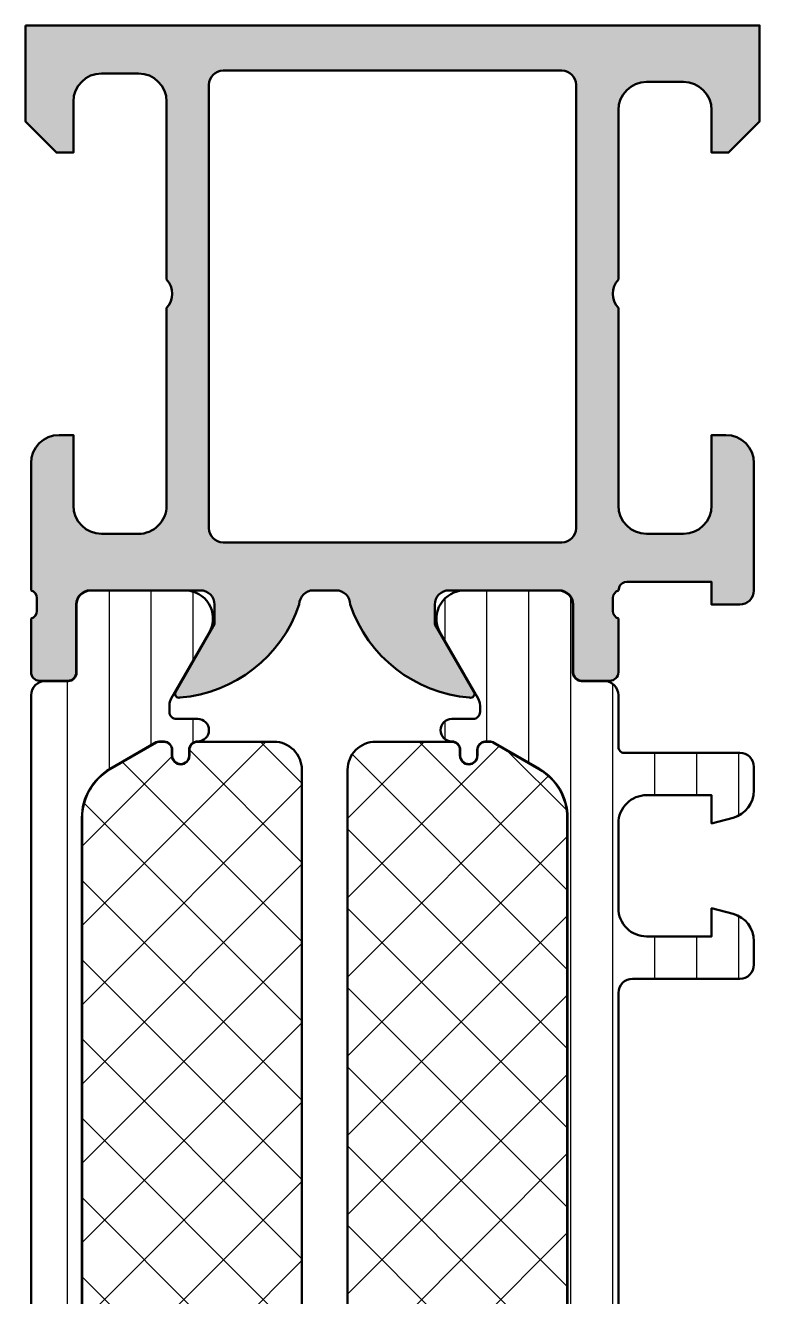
# Model space of a CAD drawing. Extents: x 0 to 56, y 0 to 90.
# Drawn here: x 0 to 26, y 45 to 90 of the extents above; entities that cross this region are included whole.
import ezdxf

# ---------------------------------------------------------------- set-up
doc = ezdxf.new("R2010")
doc.units = 0
for name, color, linetype, lineweight in [('0S-Alu contour', 7, 'Continuous', 50), ('0S-Alu hatch', 252, 'Continuous', 25), ('0S-Plastic contour', 254, 'Continuous', 50), ('0S-Plastic hatch', 253, 'Continuous', 25), ('0S-PT contour', 91, 'Continuous', 50), ('0S-PT hatch', 103, 'Continuous', 25)]:
    doc.layers.add(name, color=color, linetype=linetype, lineweight=lineweight)
pattern_1 = [(90, (0, 0), (-1.4859, 0), [])]
pattern_2 = [(135, (0, 0), (-1.403165018917055, -1.403165018917055), []), (225, (0, 0), (1.403165018917055, -1.403165018917055), [])]

# ---------------------------------------------------------------- blocks, each defined once
blk = doc.blocks.new('245317__0F911A60_278C_448A_A2F4_12A39C7842C5___512808CD_5B78_4B59_9B7C_756F56FDE0D7_')
at = {"layer": '0S-Plastic hatch'}
h = blk.add_hatch(dxfattribs=at)
h.set_pattern_fill('ANSI31', color=256, scale=0.4680000000000001, angle=45, style=0)
h.set_pattern_definition(pattern_1)
edge = h.paths.add_edge_path()
edge.add_line((21.99999844030853, 19.75000622476927), (24.29999844030853, 19.75000622476929))
edge.add_line((24.29999844030853, 19.75000622476929), (24.29999844030852, 20.75000622476929))
edge.add_line((24.29999844030852, 20.75000622476929), (25.05881748541106, 20.54668127443267))
edge.add_ellipse((24.79999844030853, 19.58075544814362), major_axis=(-0.9999999999999856, 0), ratio=1, start_angle=180, end_angle=254.9999999999994, ccw=False)
edge.add_line((25.79999844030852, 19.58075544814361), (25.79999844030853, 18.75000622476924))
edge.add_ellipse((25.29999844030854, 18.75000622476924), major_axis=(-0.4999999999999894, 0), ratio=1, start_angle=90.0000000000008, end_angle=180, ccw=False)
edge.add_line((25.29999844030855, 18.25000622476925), (21.19999844030852, 18.25000622476927))
edge.add_arc((21.19999844030856, 18.05000622476925), 0.2000000000000206, 90.0000000000122, 180)
edge.add_line((20.99999844030854, 18.05000622476919), (20.99999844030855, 16.21000054585976))
edge.add_ellipse((20.50000111921086, 16.21000054585976), major_axis=(-0.4999973210976911, 0), ratio=1, start_angle=89.99969301797552, end_angle=180, ccw=False)
edge.add_line((20.49999844030168, 15.71000322476924), (19.68966710696832, 15.71000322476924))
edge.add_arc((19.68966710696832, 15.41000322476923), 0.3000000000000131, 90, 180)
edge.add_line((19.38966710696831, 15.41000322476923), (19.38999905736536, 13.01000484183295))
edge.add_ellipse((18.89000307992673, 13.01000220220786), major_axis=(-0.4999959774455904, 0), ratio=1, start_angle=89.99969751881622, end_angle=180.0003024817733, ccw=False)
edge.add_line((18.89000044030168, 12.51000622476923), (15.41345894220219, 12.51000622476921))
edge.add_ellipse((15.55576959119353, 13.49982429949206), major_axis=(-0.9999960709244712, 0), ratio=1, start_angle=-32.727016099840284, end_angle=81.81839194810061, ccw=False)
edge.add_line((14.71451694220219, 14.0404592247692), (16.03303379151331, 16.32419771144149))
edge.add_arc((15.60002107478293, 16.57419768574104), 0.5000000000000043, 330.0000034006552, 360.0057438232341)
edge.add_line((16.10002107227049, 16.57424781005486), (16.09999844029914, 16.80000622475165))
edge.add_arc((15.84999844028166, 16.80000622475174), 0.2500000000174776, 0, 89.99999999999471)
edge.add_line((15.84999844028168, 17.05000622476922), (15.09959180091755, 17.05000622476924))
edge.add_ellipse((15.09959180091755, 17.44926529788599), major_axis=(-0.3992590731167524, 0), ratio=1, start_angle=-89.99999999999972, end_angle=90.00000000000023, ccw=False)
edge.add_arc((15.0995918009176, 18.15000622476927), 0.3014818537665285, 269.9999999999902, 360)
edge.add_line((15.40107365468413, 18.15000622476918), (15.40107365468412, 18.35057702005547))
edge.add_ellipse((15.70050285939789, 18.35057702005545), major_axis=(-0.2994292047137623, 0), ratio=1, start_angle=180, end_angle=360, ccw=False)
edge.add_line((15.99993206411165, 18.35057702005542), (15.99993206411165, 18.15000622476918))
edge.add_arc((16.2999320641116, 18.15000622476919), 0.2999999999999439, 180, 266.6063607285468)
edge.add_line((16.28217339822317, 17.85053230305675), (16.46501124976907, 17.85053230305669))
edge.add_arc((16.46501124976882, 18.0505323030567), 0.2000000000000028, 270.0000000000702, 300.0000000000665)
edge.add_line((16.56501124976903, 17.87732722229992), (18.19999844030852, 18.82128751687945))
edge.add_arc((17.19999844030855, 20.5533383244483), 1.999999999999964, 299.9999999999994, 360)
edge.add_line((19.19999844030852, 20.5533383244483), (19.19999844030822, 61.94667412513742))
edge.add_arc((17.19999844030833, 61.94667412513737), 1.999999999999886, 0, 60.00000000000105)
edge.add_line((18.19999844030824, 63.67872493270617), (16.56501124976869, 64.6226852272859))
edge.add_arc((16.46501124976879, 64.44948014652887), 0.2000000000000732, 60.00000000004455, 90.00000000004172)
edge.add_line((16.46501124976864, 64.64948014652894), (16.28217339822287, 64.64948014652893))
edge.add_arc((16.2999320641113, 64.35000622481647), 0.2999999999999645, 93.39363927145496, 180)
edge.add_line((15.99993206411133, 64.35000622481648), (15.99993206411132, 64.1494354295302))
edge.add_ellipse((15.70050285939756, 64.14943542953019), major_axis=(-0.2994292047137605, 0), ratio=1, start_angle=0, end_angle=180, ccw=False)
edge.add_line((15.4010736546838, 64.14943542953017), (15.4010736546838, 64.35000622481638))
edge.add_arc((15.09959180091723, 64.35000622481633), 0.3014818537665675, 0, 90.00000000000337)
edge.add_ellipse((15.09959180091721, 65.05074715169965), major_axis=(-0.3992590731167667, 0), ratio=1, start_angle=-89.99999999999937, end_angle=90.00000000000051, ccw=False)
edge.add_line((15.09959180091721, 65.45000622481642), (15.8499984402813, 65.45000622481643))
edge.add_arc((15.8499984402813, 65.70000622483393), 0.2500000000174936, 269.9999999999996, 360)
edge.add_line((16.0999984402988, 65.70000622483397), (16.10002107227014, 65.92576463953077))
edge.add_arc((15.60002107478261, 65.92581476384458), 0.4999999999999819, 359.9942561767659, 389.999996599344)
edge.add_line((16.03303379151297, 66.17581473814413), (14.7145169422018, 68.4595532248164))
edge.add_ellipse((15.55576959119315, 69.00018815009356), major_axis=(-0.9999960709244792, 0), ratio=1, start_angle=-81.8183919480997, end_angle=32.72701609984108, ccw=False)
edge.add_line((15.41345894220178, 69.99000622481641), (18.89000044030128, 69.99000622481643))
edge.add_ellipse((18.89000307992634, 69.4900102473778), major_axis=(-0.4999959774455975, 0), ratio=1, start_angle=179.9996975182268, end_angle=270.00030248118384, ccw=False)
edge.add_line((19.38999905736497, 69.4900076077527), (19.38966710696795, 67.09000922481643))
edge.add_arc((19.68966710696795, 67.09000922481644), 0.2999999999999971, 180, 270.0000000000021)
edge.add_line((19.68966710696796, 66.79000922481644), (20.49999844030132, 66.79000922481646))
edge.add_ellipse((20.5000011192105, 66.29001190372594), major_axis=(-0.4999973210976948, 0), ratio=1, start_angle=180, end_angle=270.00030698202454, ccw=False)
edge.add_line((20.99999844030819, 66.29001190372593), (20.99999844030821, 64.45000622481642))
edge.add_arc((21.19999844030822, 64.45000622481642), 0.2000000000000099, 180, 270.0000000000021)
edge.add_line((21.19999844030823, 64.25000622481642), (25.29999844030824, 64.2500062248165))
edge.add_ellipse((25.29999844030823, 63.75000622481652), major_axis=(-0.4999999999999858, 0), ratio=1, start_angle=180, end_angle=269.99999999999875, ccw=False)
edge.add_line((25.79999844030822, 63.7500062248165), (25.79999844030822, 62.91925700144211))
edge.add_ellipse((24.7999984403083, 62.91925700144212), major_axis=(-0.9999999999999253, 0), ratio=1, start_angle=104.999999999999, end_angle=180, ccw=False)
edge.add_line((25.05881748541078, 61.95333117515312), (24.29999844030823, 61.75000622481649))
edge.add_line((24.29999844030823, 61.75000622481649), (24.29999844030823, 62.75000622481641))
edge.add_line((24.29999844030823, 62.75000622481641), (21.99999844030827, 62.75000622481646))
edge.add_arc((21.99999844030823, 61.75000622481646), 1, 89.99999999999797, 180)
edge.add_line((20.99999844030824, 61.7500062248165), (20.99999844030825, 58.75000622481644))
edge.add_arc((21.99999844030825, 58.75000622481645), 0.9999999999999964, 180, 270.0000000000022)
edge.add_line((21.99999844030829, 57.75000622481646), (24.29999844030826, 57.75000622481647))
edge.add_line((24.29999844030826, 57.75000622481647), (24.29999844030825, 58.75000622481647))
edge.add_line((24.29999844030825, 58.75000622481647), (25.05881748541078, 58.54668127447993))
edge.add_ellipse((24.79999844030829, 57.58075544819089), major_axis=(-0.9999999999999754, 0), ratio=1, start_angle=180, end_angle=255.0000000000016, ccw=False)
edge.add_line((25.79999844030826, 57.5807554481909), (25.79999844030826, 56.75000622481647))
edge.add_ellipse((25.2999984403083, 56.75000622481643), major_axis=(-0.4999999999999681, 0), ratio=1, start_angle=90.00000000000489, end_angle=180, ccw=False)
edge.add_line((25.29999844030834, 56.25000622481647), (21.49999844030826, 56.25000622481644))
edge.add_arc((21.49999844030828, 55.75000622481645), 0.5, 90.00000000000122, 180)
edge.add_line((20.99999844030827, 55.7500062248164), (20.99999844030848, 26.75000622476924))
edge.add_arc((21.49999844030846, 26.75000622476926), 0.4999999999999823, 180, 270.0000000000025)
edge.add_line((21.49999844030848, 26.25000622476927), (25.29999844030853, 26.2500062247693))
edge.add_ellipse((25.29999844030852, 25.75000622476933), major_axis=(-0.4999999999999681, 0), ratio=1, start_angle=180, end_angle=269.99999999999875, ccw=False)
edge.add_line((25.79999844030849, 25.75000622476933), (25.7999984403085, 24.91925700139499))
edge.add_ellipse((24.7999984403084, 24.91925700139499), major_axis=(-1.000000000000095, 0), ratio=1, start_angle=105.0000000000006, end_angle=180, ccw=False)
edge.add_line((25.05881748541096, 23.95333117510583), (24.2999984403085, 23.75000622476935))
edge.add_line((24.2999984403085, 23.75000622476935), (24.29999844030849, 24.75000622476926))
edge.add_line((24.29999844030849, 24.75000622476926), (21.99999844030847, 24.75000622476922))
edge.add_arc((21.99999844030843, 23.75000622476928), 0.999999999999936, 89.99999999999756, 180)
edge.add_line((20.9999984403085, 23.75000622476933), (20.99999844030852, 20.75000622476927))
edge.add_arc((21.99999844030852, 20.75000622476927), 0.9999999999999928, 180, 270.0000000000006)
at = {"layer": '0S-Plastic contour', "color": 7}
for points in [[(15.41345894220178, 69.99000622481641), (18.89000044030128, 69.99000622481643)], [(19.38999905736497, 69.4900076077527), (19.38966710696795, 67.09000922481643)], [(16.03303379151297, 66.17581473814413), (14.7145169422018, 68.4595532248164)], [(19.68966710696796, 66.79000922481644), (20.49999844030132, 66.79000922481646)], [(20.99999844030819, 66.29001190372593), (20.99999844030821, 64.45000622481642)], [(16.0999984402988, 65.70000622483397), (16.10002107227014, 65.92576463953077)], [(15.09959180091721, 65.45000622481642), (15.8499984402813, 65.45000622481643)], [(16.46501124976864, 64.64948014652894), (16.28217339822287, 64.64948014652893)], [(18.19999844030824, 63.67872493270617), (16.56501124976869, 64.6226852272859)], [(15.4010736546838, 64.14943542953017), (15.4010736546838, 64.35000622481638)], [(15.99993206411133, 64.35000622481648), (15.99993206411132, 64.1494354295302)], [(21.19999844030823, 64.25000622481642), (25.29999844030824, 64.2500062248165)], [(25.79999844030822, 63.7500062248165), (25.79999844030822, 62.91925700144211)], [(25.05881748541078, 61.95333117515312), (24.29999844030823, 61.75000622481649), (24.29999844030823, 62.75000622481641), (21.99999844030827, 62.75000622481646)], [(19.19999844030852, 20.5533383244483), (19.19999844030822, 61.94667412513742)], [(20.99999844030824, 61.7500062248165), (20.99999844030825, 58.75000622481644)], [(21.99999844030829, 57.75000622481646), (24.29999844030826, 57.75000622481647), (24.29999844030825, 58.75000622481647), (25.05881748541078, 58.54668127447993)], [(25.79999844030826, 57.5807554481909), (25.79999844030826, 56.75000622481647)], [(25.29999844030834, 56.25000622481647), (21.49999844030826, 56.25000622481644)], [(20.99999844030827, 55.7500062248164), (20.99999844030848, 26.75000622476924)], [(21.49999844030848, 26.25000622476927), (25.29999844030853, 26.2500062247693)], [(25.79999844030849, 25.75000622476933), (25.7999984403085, 24.91925700139499)], [(25.05881748541096, 23.95333117510583), (24.2999984403085, 23.75000622476935), (24.29999844030849, 24.75000622476926), (21.99999844030847, 24.75000622476922)], [(20.9999984403085, 23.75000622476933), (20.99999844030852, 20.75000622476927)], [(21.99999844030853, 19.75000622476927), (24.29999844030853, 19.75000622476929), (24.29999844030852, 20.75000622476929), (25.05881748541106, 20.54668127443267)], [(25.79999844030852, 19.58075544814361), (25.79999844030853, 18.75000622476924)], [(16.56501124976903, 17.87732722229992), (18.19999844030852, 18.82128751687945)], [(15.40107365468413, 18.15000622476918), (15.40107365468412, 18.35057702005547)], [(15.99993206411165, 18.35057702005542), (15.99993206411165, 18.15000622476918)], [(20.99999844030854, 18.05000622476919), (20.99999844030855, 16.21000054585976)], [(25.29999844030855, 18.25000622476925), (21.19999844030852, 18.25000622476927)], [(16.28217339822317, 17.85053230305675), (16.46501124976907, 17.85053230305669)], [(15.84999844028168, 17.05000622476922), (15.09959180091755, 17.05000622476924)], [(16.10002107227049, 16.57424781005486), (16.09999844029914, 16.80000622475165)], [(14.71451694220219, 14.0404592247692), (16.03303379151331, 16.32419771144149)], [(19.38966710696831, 15.41000322476923), (19.38999905736536, 13.01000484183295)], [(20.49999844030168, 15.71000322476924), (19.68966710696832, 15.71000322476924)], [(18.89000044030168, 12.51000622476923), (15.41345894220219, 12.51000622476921)]]:
    blk.add_lwpolyline(points, dxfattribs=at)
at = {"layer": '0S-Plastic contour', "color": 7, "extrusion": (0, 0, -1)}
for centre, radius, start, end in [((-15.55576959119315, 69.00018815009356), 0.9999960709244792, 327.2729839001589, 81.81839194809965), ((-18.89000307992634, 69.4900102473778), 0.4999959774455975, 89.99969751881616, 180.0003024817733), ((-20.5000011192105, 66.29001190372594), 0.4999973210976948, 89.99969301797543, 180), ((-15.09959180091721, 65.05074715169965), 0.3992590731167667, 269.9999999999995, 89.99999999999947), ((-15.70050285939756, 64.14943542953019), 0.2994292047137605, 180, 0), ((-25.29999844030823, 63.75000622481652), 0.4999999999999858, 90.00000000000122, 180), ((-24.7999984403083, 62.91925700144212), 0.9999999999999253, 180, 255.000000000001), ((-24.79999844030829, 57.58075544819089), 0.9999999999999754, 104.9999999999984, 180), ((-25.2999984403083, 56.75000622481643), 0.4999999999999681, 180, 269.9999999999951), ((-25.29999844030852, 25.75000622476933), 0.4999999999999681, 90.00000000000122, 180), ((-24.7999984403084, 24.91925700139499), 1.000000000000095, 180, 254.9999999999994), ((-24.79999844030853, 19.58075544814362), 0.9999999999999856, 105.0000000000006, 180), ((-15.70050285939789, 18.35057702005545), 0.2994292047137623, 0, 180), ((-25.29999844030854, 18.75000622476924), 0.4999999999999894, 180, 269.9999999999992), ((-15.09959180091755, 17.44926529788599), 0.3992590731167524, 269.9999999999998, 89.99999999999974), ((-20.50000111921086, 16.21000054585976), 0.4999973210976912, 180, 270.0003069820245), ((-15.55576959119353, 13.49982429949206), 0.9999960709244712, 278.1816080518994, 32.72701609984033), ((-18.89000307992673, 13.01000220220786), 0.4999959774455904, 179.9996975182267, 270.0003024811838)]:
    blk.add_arc(centre, radius, start, end, dxfattribs=at)
at = {"layer": '0S-Plastic contour', "color": 7}
for centre, radius, start, end in [((19.68966710696795, 67.09000922481644), 0.2999999999999971, 180, 270.0000000000021), ((15.60002107478261, 65.92581476384458), 0.4999999999999819, 359.9942561767659, 29.99999659934398), ((15.8499984402813, 65.70000622483393), 0.2500000000174936, 269.9999999999996, 0), ((15.09959180091723, 64.35000622481633), 0.3014818537665675, 0, 90.00000000000337), ((16.2999320641113, 64.35000622481647), 0.2999999999999645, 93.39363927145496, 180), ((16.46501124976879, 64.44948014652887), 0.2000000000000732, 60.00000000004455, 90.00000000004172), ((21.19999844030822, 64.45000622481642), 0.2000000000000099, 180, 270.0000000000021), ((17.19999844030833, 61.94667412513737), 1.999999999999886, 0, 60.00000000000105), ((21.99999844030823, 61.75000622481646), 1, 89.99999999999797, 180), ((21.99999844030825, 58.75000622481645), 0.9999999999999964, 180, 270.0000000000022), ((21.49999844030828, 55.75000622481645), 0.5, 90.00000000000122, 180), ((21.49999844030846, 26.75000622476926), 0.4999999999999823, 180, 270.0000000000025), ((21.99999844030843, 23.75000622476928), 0.999999999999936, 89.99999999999756, 180), ((21.99999844030852, 20.75000622476927), 0.9999999999999928, 180, 270.0000000000006), ((17.19999844030855, 20.5533383244483), 1.999999999999964, 299.9999999999994, 0), ((15.0995918009176, 18.15000622476927), 0.3014818537665285, 269.9999999999902, 0), ((16.2999320641116, 18.15000622476919), 0.2999999999999439, 180, 266.6063607285468), ((21.19999844030856, 18.05000622476925), 0.2000000000000206, 90.0000000000122, 180), ((16.46501124976882, 18.0505323030567), 0.2000000000000028, 270.0000000000702, 300.0000000000665), ((15.84999844028166, 16.80000622475174), 0.2500000000174776, 0, 89.99999999999471), ((15.60002107478293, 16.57419768574104), 0.5000000000000043, 330.0000034006552, 0.0057438232341285), ((19.68966710696832, 15.41000322476923), 0.3000000000000131, 90, 180)]:
    blk.add_arc(centre, radius, start, end, dxfattribs=at)
blk = doc.blocks.new('465050__DDC7F670_D7EF_4363_B093_4999CC269080_')
at = {"layer": '0S-PT hatch'}
h = blk.add_hatch(dxfattribs=at)
h.set_pattern_fill('ANSI37', color=256, scale=0.625, angle=90, style=0)
h.set_pattern_definition(pattern_2)
edge = h.paths.add_edge_path()
edge.add_arc((12.39999844030819, 63.65020954451184), 0.9899999999999664, 89.99999999899836, 180)
edge.add_line((11.40999844030822, 63.65020954451185), (11.40999844030853, 18.84980290507371))
edge.add_arc((12.39999844030853, 18.84980290507371), 0.9900000000000002, 180, 270.0000000000004)
edge.add_line((12.39999844030854, 17.85980290507371), (15.10107365468413, 17.85980290507373))
edge.add_arc((15.10107365468412, 18.14980290507374), 0.2900000000000062, 270.000000000001, 360)
edge.add_line((15.39107365468413, 18.14980290507375), (15.39107365468412, 18.35037370035999))
edge.add_ellipse((15.70050285939789, 18.35037370035999), major_axis=(-0.3094292047137639, 0), ratio=1, start_angle=180, end_angle=360, ccw=False)
edge.add_line((16.00993206411165, 18.35037370035999), (16.00993206411165, 18.14980290507375))
edge.add_arc((16.29993206411164, 18.14980290507375), 0.2899999999999885, 180, 266.5483281938134)
edge.add_line((16.2824721486368, 17.86032898336127), (16.465011249769, 17.86032898336126))
edge.add_arc((16.46501124976898, 18.05032898336125), 0.1899999999999906, 270.0000000000043, 300.000000000005)
edge.add_line((16.56001124976899, 17.88578415664223), (18.19499844030852, 18.82974445122181))
edge.add_arc((17.19999844030853, 20.55313500475283), 1.989999999999986, 300.0000000000002, 360)
edge.add_line((19.18999844030851, 20.55313500475284), (19.18999844030822, 61.94647080544188))
edge.add_arc((17.19999844030824, 61.94647080544187), 1.989999999999984, 0, 60.00000000000041)
edge.add_line((18.19499844030822, 63.66986135897289), (16.56001124976866, 64.61382165355245))
edge.add_arc((16.46501124976866, 64.44927682683347), 0.1899999999999416, 59.9999999999927, 89.99999999999358)
edge.add_line((16.46501124976868, 64.6392768268334), (16.28247214863632, 64.6392768268334))
edge.add_arc((16.29993206411133, 64.34980290512092), 0.2899999999999865, 93.45167180622036, 180)
edge.add_line((16.00993206411134, 64.34980290512092), (16.00993206411133, 64.14923210983468))
edge.add_ellipse((15.69996525220976, 64.14923210983468), major_axis=(-0.3099668119015639, 0), ratio=1, start_angle=0, end_angle=180, ccw=False)
edge.add_line((15.3899984403082, 64.14923210983468), (15.38999844030819, 64.34980290507374))
edge.add_arc((15.09959180091714, 64.34980290507367), 0.290406639391044, 0, 90.00000000001754)
edge.add_line((15.09959180091706, 64.64020954446471), (12.3999984403255, 64.6402095445118))
at = {"layer": '0S-PT contour', "color": 7}
for points in [[(15.09959180091706, 64.64020954446471), (12.3999984403255, 64.6402095445118)], [(16.46501124976868, 64.6392768268334), (16.28247214863632, 64.6392768268334)], [(18.19499844030822, 63.66986135897289), (16.56001124976866, 64.61382165355245)], [(15.3899984403082, 64.14923210983468), (15.38999844030819, 64.34980290507374)], [(16.00993206411134, 64.34980290512092), (16.00993206411133, 64.14923210983468)], [(11.40999844030822, 63.65020954451185), (11.40999844030853, 18.84980290507371)], [(19.18999844030851, 20.55313500475284), (19.18999844030822, 61.94647080544188)], [(16.56001124976899, 17.88578415664223), (18.19499844030852, 18.82974445122181)], [(15.39107365468413, 18.14980290507375), (15.39107365468412, 18.35037370035999)], [(16.00993206411165, 18.35037370035999), (16.00993206411165, 18.14980290507375)], [(12.39999844030854, 17.85980290507371), (15.10107365468413, 17.85980290507373)], [(16.2824721486368, 17.86032898336127), (16.465011249769, 17.86032898336126)]]:
    blk.add_lwpolyline(points, dxfattribs=at)
for centre, radius, start, end in [((12.39999844030819, 63.65020954451184), 0.9899999999999664, 89.99999999899836, 180), ((15.09959180091714, 64.34980290507367), 0.290406639391044, 0, 90.00000000001754), ((16.29993206411133, 64.34980290512092), 0.2899999999999865, 93.45167180622036, 180), ((16.46501124976866, 64.44927682683347), 0.1899999999999416, 59.9999999999927, 89.99999999999358), ((17.19999844030824, 61.94647080544187), 1.989999999999984, 0, 60.00000000000041), ((17.19999844030853, 20.55313500475283), 1.989999999999986, 300.0000000000002, 0), ((12.39999844030853, 18.84980290507371), 0.9900000000000002, 180, 270.0000000000004), ((15.10107365468412, 18.14980290507374), 0.2900000000000062, 270.000000000001, 0), ((16.29993206411164, 18.14980290507375), 0.2899999999999885, 180, 266.5483281938134), ((16.46501124976898, 18.05032898336125), 0.1899999999999906, 270.0000000000043, 300.000000000005)]:
    blk.add_arc(centre, radius, start, end, dxfattribs=at)
at = {"layer": '0S-PT contour', "color": 7, "extrusion": (0, 0, -1)}
for centre, radius, start, end in [((-15.69996525220976, 64.14923210983468), 0.3099668119015639, 180, 0), ((-15.70050285939789, 18.35037370035999), 0.3094292047137639, 0, 180)]:
    blk.add_arc(centre, radius, start, end, dxfattribs=at)
blk = doc.blocks.new('465050__BF67C13A_C673_4BBC_91B6_0CEE62702164_')
at = {"layer": '0S-PT hatch'}
h = blk.add_hatch(dxfattribs=at)
h.set_pattern_fill('ANSI37', color=256, scale=0.625, angle=90, style=0)
h.set_pattern_definition(pattern_2)
edge = h.paths.add_edge_path()
edge.add_ellipse((8.799999999999997, 63.65020331974271), major_axis=(-0.9899999999999735, 0), ratio=1, start_angle=180, end_angle=270.00000000100204, ccw=False)
edge.add_line((9.789999999999973, 63.6502033197427), (9.789999999999973, 18.84979668030456))
edge.add_ellipse((8.799999999999974, 18.84979668030457), major_axis=(-0.9899999999999984, 0), ratio=1, start_angle=89.99999999999989, end_angle=180, ccw=False)
edge.add_line((8.799999999999972, 17.85979668030457), (6.098924785624384, 17.85979668030456))
edge.add_ellipse((6.098924785624388, 18.14979668030457), major_axis=(-0.2900000000000098, 0), ratio=1, start_angle=0, end_angle=89.9999999999992, ccw=False)
edge.add_line((5.808924785624379, 18.14979668030457), (5.808924785624381, 18.35036747559081))
edge.add_arc((5.49949558091062, 18.35036747559081), 0.3094292047137612, 0, 180)
edge.add_line((5.190066376196859, 18.35036747559081), (5.19006637619686, 18.14979668030457))
edge.add_ellipse((4.900066376196861, 18.14979668030458), major_axis=(-0.2899999999999991, 0), ratio=1, start_angle=93.4516718061858, end_angle=180, ccw=False)
edge.add_line((4.917526291671695, 17.86032275859209), (4.734987190539515, 17.86032275859208))
edge.add_ellipse((4.734987190539531, 18.05032275859208), major_axis=(-0.1899999999999942, 0), ratio=1, start_angle=59.999999999995225, end_angle=89.9999999999954, ccw=False)
edge.add_line((4.639987190539519, 17.88577793187305), (3.00499999999998, 18.82973822645261))
edge.add_ellipse((3.999999999999962, 20.55312877998365), major_axis=(-1.989999999999991, 0), ratio=1, start_angle=0, end_angle=60.0000000000004, ccw=False)
edge.add_line((2.009999999999972, 20.55312877998364), (2.009999999999981, 61.94646458067268))
edge.add_ellipse((3.999999999999963, 61.94646458067268), major_axis=(-1.989999999999981, 0), ratio=1, start_angle=299.9999999999999, end_angle=360, ccw=False)
edge.add_line((3.004999999999975, 63.6698551342037), (4.639987190539529, 64.61381542878327))
edge.add_ellipse((4.73498719053952, 64.44927060206429), major_axis=(-0.1899999999999411, 0), ratio=1, start_angle=270.0000000000067, end_angle=300.00000000000705, ccw=False)
edge.add_line((4.734987190539498, 64.63927060206422), (4.917526291671659, 64.63927060206422))
edge.add_ellipse((4.900066376196859, 64.34979668035173), major_axis=(-0.2900000000000023, 0), ratio=1, start_angle=180, end_angle=266.54832819382096, ccw=False)
edge.add_line((5.190066376196861, 64.34979668035174), (5.190066376196861, 64.1492258850655))
edge.add_arc((5.500033188098425, 64.1492258850655), 0.309966811901563, 180, 360)
edge.add_line((5.809999999999988, 64.1492258850655), (5.80999999999999, 64.34979668030456))
edge.add_ellipse((6.100406639391048, 64.3497966803045), major_axis=(-0.2904066393910582, 0), ratio=1, start_angle=269.99999999998425, end_angle=360, ccw=False)
edge.add_line((6.100406639391128, 64.64020331969556), (8.799999999982685, 64.64020331974268))
at = {"layer": '0S-PT contour', "color": 7}
for points in [[(3.004999999999975, 63.6698551342037), (4.639987190539529, 64.61381542878327)], [(4.734987190539498, 64.63927060206422), (4.917526291671659, 64.63927060206422)], [(6.100406639391128, 64.64020331969556), (8.799999999982685, 64.64020331974268)], [(5.190066376196861, 64.34979668035174), (5.190066376196861, 64.1492258850655)], [(5.809999999999988, 64.1492258850655), (5.80999999999999, 64.34979668030456)], [(9.789999999999973, 63.6502033197427), (9.789999999999973, 18.84979668030456)], [(2.009999999999972, 20.55312877998364), (2.009999999999981, 61.94646458067268)], [(4.639987190539519, 17.88577793187305), (3.00499999999998, 18.82973822645261)], [(5.190066376196859, 18.35036747559081), (5.19006637619686, 18.14979668030457)], [(5.808924785624379, 18.14979668030457), (5.808924785624381, 18.35036747559081)], [(4.917526291671695, 17.86032275859209), (4.734987190539515, 17.86032275859208)], [(8.799999999999972, 17.85979668030457), (6.098924785624384, 17.85979668030456)]]:
    blk.add_lwpolyline(points, dxfattribs=at)
at = {"layer": '0S-PT contour', "color": 7, "extrusion": (0, 0, -1)}
for centre, radius, start, end in [((-4.73498719053952, 64.44927060206429), 0.1899999999999411, 59.99999999999293, 89.9999999999933), ((-4.900066376196859, 64.34979668035173), 0.2900000000000023, 93.45167180617904, 180), ((-6.100406639391048, 64.3497966803045), 0.2904066393910582, 0, 90.00000000001575), ((-8.799999999999997, 63.65020331974271), 0.9899999999999735, 89.99999999899796, 180), ((-3.999999999999963, 61.94646458067268), 1.989999999999982, 0, 60.0000000000001), ((-3.999999999999962, 20.55312877998365), 1.989999999999991, 299.9999999999996, 0), ((-8.799999999999974, 18.84979668030457), 0.9899999999999984, 180, 270.0000000000001), ((-4.900066376196861, 18.14979668030458), 0.2899999999999991, 180, 266.5483281938142), ((-6.098924785624388, 18.14979668030457), 0.2900000000000098, 270.0000000000009, 0), ((-4.734987190539531, 18.05032275859208), 0.1899999999999942, 270.0000000000046, 300.0000000000049)]:
    blk.add_arc(centre, radius, start, end, dxfattribs=at)
at = {"layer": '0S-PT contour', "color": 7}
for centre, radius, start, end in [((5.500033188098425, 64.1492258850655), 0.309966811901563, 180, 0), ((5.49949558091062, 18.35036747559081), 0.3094292047137612, 0, 180)]:
    blk.add_arc(centre, radius, start, end, dxfattribs=at)
blk = doc.blocks.new('245317__2CA93D0F_3F2C_4732_BF61_B5FD665459B2___D41E7D50_E0E4_4E32_979E_2B86D7AF1151_')
at = {"layer": '0S-Plastic hatch'}
h = blk.add_hatch(dxfattribs=at)
h.set_pattern_fill('ANSI31', color=256, scale=0.4680000000000001, angle=45, style=0)
h.set_pattern_definition(pattern_1)
edge = h.paths.add_edge_path()
edge.add_line((0.2000000000000057, 66.29000567891643), (0.1999999999999717, 16.2099943210837))
edge.add_arc((0.6999973210907915, 16.20999432108369), 0.4999973210908198, 180, 270.0003069820262)
edge.add_line((0.6999999999999887, 15.70999700000005), (1.51033133333332, 15.70999700000005))
edge.add_ellipse((1.51033133333332, 15.40999700000005), major_axis=(-0.3000000000000043, 0), ratio=1, start_angle=180, end_angle=270, ccw=False)
edge.add_line((1.810331333333324, 15.40999700000005), (1.809999382936301, 13.00999861706374))
edge.add_arc((2.309995360374916, 13.00999597743866), 0.4999959774455828, 179.9996975182267, 270.0003024811859)
edge.add_line((2.309997999999989, 12.51000000000004), (5.786539498099461, 12.51000000000005))
edge.add_arc((5.644228849108115, 13.4998180747229), 0.9999960709244765, 278.1816080518993, 392.7270160998404)
edge.add_line((6.485481498099463, 14.04045300000005), (5.166964648795202, 16.32419148666047))
edge.add_ellipse((5.599977365525575, 16.57419146096003), major_axis=(-0.4999999999999945, 0), ratio=1, start_angle=-0.005743823234126921, end_angle=29.999996599344513, ccw=False)
edge.add_line((5.099977368038027, 16.57424158527383), (5.100000000009384, 16.79999999998247))
edge.add_ellipse((5.350000000026861, 16.79999999998256), major_axis=(-0.2500000000174776, 0), ratio=1, start_angle=270.0000000000059, end_angle=360, ccw=False)
edge.add_line((5.350000000026835, 17.05000000000004), (6.100406639390966, 17.05000000000007))
edge.add_arc((6.100406639390963, 17.44925907311682), 0.3992590731167489, 270.0000000000004, 450.0000000000004)
edge.add_ellipse((6.100406639390909, 18.1500000000001), major_axis=(-0.3014818537665249, 0), ratio=1, start_angle=0, end_angle=90.00000000000978, ccw=False)
edge.add_line((5.798924785624384, 18.15), (5.798924785624383, 18.3505707952863))
edge.add_arc((5.499495580910622, 18.35057079528627), 0.2994292047137614, 0, 180)
edge.add_line((5.20006637619686, 18.35057079528624), (5.200066376196858, 18.15))
edge.add_ellipse((4.900066376196914, 18.15000000000001), major_axis=(-0.2999999999999439, 0), ratio=1, start_angle=93.39363927145348, end_angle=180, ccw=False)
edge.add_line((4.917825042085338, 17.85052607828757), (4.734987190539441, 17.85052607828751))
edge.add_ellipse((4.734987190539691, 18.05052607828752), major_axis=(-0.2000000000000064, 0), ratio=1, start_angle=59.99999999993122, end_angle=89.99999999992832, ccw=False)
edge.add_line((4.63498719053948, 17.87732099753075), (2.999999999999986, 18.82128129211026))
edge.add_ellipse((3.999999999999938, 20.55333209967912), major_axis=(-1.999999999999964, 0), ratio=1, start_angle=0, end_angle=60.00000000000108, ccw=False)
edge.add_line((1.999999999999973, 20.5533320996791), (1.999999999999984, 61.94666790036821))
edge.add_ellipse((3.999999999999873, 61.94666790036819), major_axis=(-1.999999999999889, 0), ratio=1, start_angle=299.99999999999943, end_angle=360, ccw=False)
edge.add_line((2.999999999999946, 63.67871870793698), (4.634987190539463, 64.62267900251669))
edge.add_ellipse((4.734987190539465, 64.4494739217596), major_axis=(-0.2000000000001599, 0), ratio=1, start_angle=269.9999999999776, end_angle=299.999999999974, ccw=False)
edge.add_line((4.734987190539543, 64.64947392175978), (4.91782504208533, 64.64947392175972))
edge.add_ellipse((4.900066376196904, 64.35000000004726), major_axis=(-0.2999999999999641, 0), ratio=1, start_angle=180, end_angle=266.6063607285464, ccw=False)
edge.add_line((5.200066376196868, 64.35000000004729), (5.200066376196864, 64.14942920476102))
edge.add_arc((5.499495580910625, 64.14942920476102), 0.2994292047137614, 180, 360)
edge.add_line((5.798924785624387, 64.14942920476102), (5.798924785624384, 64.3500000000472))
edge.add_ellipse((6.100406639390945, 64.35000000004713), major_axis=(-0.3014818537665613, 0), ratio=1, start_angle=269.9999999999952, end_angle=360, ccw=False)
edge.add_arc((6.100406639390969, 65.05074092693046), 0.3992590731167667, 270.0000000000001, 450)
edge.add_line((6.100406639390969, 65.45000000004723), (5.350000000026874, 65.45000000004728))
edge.add_ellipse((5.350000000026862, 65.70000000006476), major_axis=(-0.2500000000174793, 0), ratio=1, start_angle=0, end_angle=90.00000000000267, ccw=False)
edge.add_line((5.100000000009383, 65.70000000006479), (5.099977368038036, 65.92575841472632))
edge.add_ellipse((5.599977365525538, 65.9258085390401), major_axis=(-0.4999999999999491, 0), ratio=1, start_angle=-29.999996599346105, end_angle=0.005743823234126921, ccw=False)
edge.add_line((5.166964648795212, 66.17580851333965), (6.485481498099459, 68.45954700000006))
edge.add_arc((5.644228849108102, 69.0001819252772), 0.999996070924482, 327.27298390016, 441.818391948101)
edge.add_line((5.786539498099444, 69.99000000000007), (2.309998000000004, 69.99000000000007))
edge.add_arc((2.309995360374931, 69.49000402256144), 0.4999959774455975, 89.99969751881417, 180.0003024817733)
edge.add_line((1.809999382936302, 69.49000138293636), (1.810331333333319, 67.09000300000005))
edge.add_ellipse((1.510331333333327, 67.09000300000007), major_axis=(-0.299999999999992, 0), ratio=1, start_angle=89.99999999999852, end_angle=180, ccw=False)
edge.add_line((1.510331333333319, 66.79000300000007), (0.6999999999999852, 66.79000300000004))
edge.add_arc((0.6999973210907902, 66.29000567891643), 0.4999973210907883, 89.9996930179741, 180)
at = {"layer": '0S-Plastic contour', "color": 7}
for points in [[(5.786539498099444, 69.99000000000007), (2.309998000000004, 69.99000000000007)], [(1.809999382936302, 69.49000138293636), (1.810331333333319, 67.09000300000005)], [(5.166964648795212, 66.17580851333965), (6.485481498099459, 68.45954700000006)], [(1.510331333333319, 66.79000300000007), (0.6999999999999852, 66.79000300000004)], [(0.2000000000000057, 66.29000567891643), (0.1999999999999717, 16.2099943210837)], [(5.100000000009383, 65.70000000006479), (5.099977368038036, 65.92575841472632)], [(6.100406639390969, 65.45000000004723), (5.350000000026874, 65.45000000004728)], [(2.999999999999946, 63.67871870793698), (4.634987190539463, 64.62267900251669)], [(4.734987190539543, 64.64947392175978), (4.91782504208533, 64.64947392175972)], [(5.200066376196868, 64.35000000004729), (5.200066376196864, 64.14942920476102)], [(5.798924785624387, 64.14942920476102), (5.798924785624384, 64.3500000000472)], [(1.999999999999973, 20.5533320996791), (1.999999999999984, 61.94666790036821)], [(4.63498719053948, 17.87732099753075), (2.999999999999986, 18.82128129211026)], [(5.20006637619686, 18.35057079528624), (5.200066376196858, 18.15)], [(5.798924785624384, 18.15), (5.798924785624383, 18.3505707952863)], [(4.917825042085338, 17.85052607828757), (4.734987190539441, 17.85052607828751)], [(5.099977368038027, 16.57424158527383), (5.100000000009384, 16.79999999998247)], [(5.350000000026835, 17.05000000000004), (6.100406639390966, 17.05000000000007)], [(6.485481498099463, 14.04045300000005), (5.166964648795202, 16.32419148666047)], [(0.6999999999999887, 15.70999700000005), (1.51033133333332, 15.70999700000005)], [(1.810331333333324, 15.40999700000005), (1.809999382936301, 13.00999861706374)], [(2.309997999999989, 12.51000000000004), (5.786539498099461, 12.51000000000005)]]:
    blk.add_lwpolyline(points, dxfattribs=at)
for centre, radius, start, end in [((2.309995360374931, 69.49000402256144), 0.4999959774455975, 89.99969751881417, 180.0003024817733), ((5.644228849108102, 69.0001819252772), 0.999996070924482, 327.27298390016, 81.81839194810098), ((0.6999973210907902, 66.29000567891643), 0.4999973210907883, 89.9996930179741, 180), ((6.100406639390969, 65.05074092693046), 0.3992590731167667, 270.0000000000001, 90.00000000000011), ((5.499495580910625, 64.14942920476102), 0.2994292047137614, 180, 0), ((5.499495580910622, 18.35057079528627), 0.2994292047137614, 0, 180), ((6.100406639390963, 17.44925907311682), 0.3992590731167489, 270.0000000000004, 90.00000000000038), ((0.6999973210907915, 16.20999432108369), 0.4999973210908198, 180, 270.0003069820262), ((5.644228849108115, 13.4998180747229), 0.9999960709244765, 278.1816080518993, 32.72701609984047), ((2.309995360374916, 13.00999597743866), 0.4999959774455828, 179.9996975182267, 270.0003024811859)]:
    blk.add_arc(centre, radius, start, end, dxfattribs=at)
at = {"layer": '0S-Plastic contour', "color": 7, "extrusion": (0, 0, -1)}
for centre, radius, start, end in [((-1.510331333333327, 67.09000300000007), 0.299999999999992, 180, 270.0000000000016), ((-5.599977365525538, 65.9258085390401), 0.4999999999999491, 359.9942561767659, 29.99999659934611), ((-5.350000000026862, 65.70000000006476), 0.2500000000174793, 269.9999999999973, 0), ((-4.734987190539465, 64.4494739217596), 0.2000000000001599, 60.00000000002597, 90.00000000002238), ((-4.900066376196904, 64.35000000004726), 0.2999999999999641, 93.39363927145361, 180), ((-6.100406639390945, 64.35000000004713), 0.3014818537665613, 0, 90.00000000000475), ((-3.999999999999873, 61.94666790036819), 1.999999999999889, 0, 60.00000000000055), ((-3.999999999999938, 20.55333209967912), 1.999999999999964, 299.999999999999, 0), ((-4.900066376196914, 18.15000000000001), 0.2999999999999439, 180, 266.6063607285465), ((-6.100406639390909, 18.1500000000001), 0.3014818537665249, 269.9999999999902, 0), ((-4.734987190539691, 18.05052607828752), 0.2000000000000064, 270.0000000000717, 300.0000000000688), ((-5.350000000026861, 16.79999999998256), 0.2500000000174776, 0, 89.9999999999941), ((-5.599977365525575, 16.57419146096003), 0.4999999999999945, 330.0000034006555, 0.0057438232341285), ((-1.51033133333332, 15.40999700000005), 0.3000000000000043, 90, 180)]:
    blk.add_arc(centre, radius, start, end, dxfattribs=at)
blk = doc.blocks.new('345140__40672C23_868E_4944_A5DD_BF75818CB61D_')
at = {"layer": '0S-Alu hatch'}
h = blk.add_hatch(color=256, dxfattribs=at)
edge = h.paths.add_edge_path()
edge.add_line((0, 90), (3.6e-15, 86.59999843788682))
edge.add_line((3.6e-15, 86.59999843788682), (1.099975585937492, 85.50000020218432))
edge.add_line((1.099975585937492, 85.50000020218432), (1.699981689453132, 85.50000020218432))
edge.add_line((1.699981689453132, 85.50000020218432), (1.699981689453121, 87.30001064491807))
edge.add_ellipse((2.700037649618938, 87.2999546848608), major_axis=(-1.000055961731493, 0), ratio=1, start_angle=270.0033153788166, end_angle=359.9967939044332, ccw=False)
edge.add_line((2.699979782104485, 88.30001064491807), (3.999967575073231, 88.30001064491807))
edge.add_ellipse((3.999961505930508, 87.30000457577535), major_axis=(-1.000006069161145, 0), ratio=1, start_angle=180.0003477354136, end_angle=269.99965226584715, ccw=False)
edge.add_line((4.999967575073235, 87.30001064491807), (4.999967575073238, 80.99999972534717))
edge.add_ellipse((4.474991782740787, 80.49999972534715), major_axis=(-0.7249824705019325, 0), ratio=1, start_angle=136.3958616163865, end_angle=223.6041383836135, ccw=False)
edge.add_line((4.999967575073238, 79.99999972534715), (4.999967575073238, 72.99999972534715))
edge.add_ellipse((3.999998646435696, 72.9999686539847), major_axis=(-0.999968929120272, 0), ratio=1, start_angle=89.99821968675138, end_angle=180.0017803131609, ccw=False)
edge.add_line((3.999967575073239, 71.99999972534715), (2.699979782104481, 71.99999972534715))
edge.add_ellipse((2.7000005046376, 73.00001854049393), major_axis=(-1.000018815361481, 0), ratio=1, start_angle=0.0010780081585153312, end_angle=89.99881270865069, ccw=False)
edge.add_line((1.69998168945312, 72.99999972534715), (1.699981689453121, 75.49999972534715))
edge.add_line((1.699981689453121, 75.49999972534715), (1.199981689453121, 75.49999972534715))
edge.add_arc((1.200016055021644, 74.49996535977863), 1.000034366158999, 90.00196893437264, 179.9980310659855)
edge.add_line((0.1999816894531208, 74.49999972534715), (0.199981689453125, 69.99999209595262))
edge.add_ellipse((0.1216317509601607, 69.73282216398862), major_axis=(-0.2784214169339396, 0), ratio=1, start_angle=178.8177300700181, end_angle=253.65575968351249, ccw=False)
edge.add_line((0.3999938964843579, 69.72707748413085), (0.3999938964843714, 69.27349472045898))
edge.add_ellipse((0.1210427930046617, 69.26787859676678), major_axis=(-0.279007632472436, 0), ratio=1, start_angle=106.4349974384688, end_angle=181.1533803407879, ccw=False)
edge.add_line((0.1999816894531233, 69.00027084350583), (0.1999816894531214, 67.1002891540527))
edge.add_arc((0.4999816894531186, 67.1002891540527), 0.2999999999999971, 180, 270)
edge.add_line((0.4999816894531185, 66.8002891540527), (1.49995727539062, 66.80028915405272))
edge.add_arc((1.499957275390622, 67.1002891540527), 0.2999999999999971, 269.9999999999997, 360)
edge.add_line((1.799957275390619, 67.1002891540527), (1.799957275390621, 69.50027084350585))
edge.add_ellipse((2.299983948328151, 69.50024417056832), major_axis=(-0.5000266736489375, 0), ratio=1, start_angle=270.0030563304498, end_angle=359.99694366969146, ccw=False)
edge.add_line((2.299957275390621, 70.00027084350585), (6.199827194213874, 70.00012179565965))
edge.add_ellipse((6.199840076467533, 69.50013467805168), major_axis=(-0.4999871177739289, 0), ratio=1, start_angle=179.9993980350858, end_angle=270.0014762355652, ccw=False)
edge.add_line((6.699827194213868, 69.50012942505418), (6.699827194213867, 68.80012484741746))
edge.add_line((6.699827194213867, 68.80012484741746), (5.311582565307606, 66.39560671997604))
edge.add_arc((5.435425281189575, 66.33769689995992), 0.1367134431258373, 154.9388426485057, 284.9266257937794)
edge.add_arc((5.082211439748031, 71.06599274338802), 4.875892439423828, 274.5692014039209, 341.2677855828936)
edge.add_ellipse((10.19982738185484, 69.50012160801863), major_axis=(-0.5000001876410579, 0), ratio=1, start_angle=270.000021502064, end_angle=359.9999785025289, ccw=False)
edge.add_line((10.19982719421387, 70.00012179565965), (10.99999523162841, 70.00012179565965))
edge.add_ellipse((10.99999887098505, 69.50012543501626), major_axis=(-0.4999963606566388, 0), ratio=1, start_angle=179.9995829571355, end_angle=270.00041704258757, ccw=False)
edge.add_arc((16.12046443506075, 71.06965572022723), 4.879771756981567, 198.7621854595876, 265.4008275535974)
edge.add_arc((15.76306901179069, 66.33880868128524), 0.1374545691289019, 255.727689764287, 384.4068417934338)
edge.add_line((15.88823986053467, 66.39560671997606), (14.49999523162841, 68.80012484741746))
edge.add_line((14.49999523162841, 68.80012484741746), (14.49999523162842, 69.50012942505418))
edge.add_ellipse((14.99998234937477, 69.50013467805167), major_axis=(-0.4999871177739452, 0), ratio=1, start_angle=-90.00147623556461, end_angle=0.0006019649143240713, ccw=False)
edge.add_line((14.99999523162842, 70.00012179565967), (18.89999389648437, 70))
edge.add_ellipse((18.89996722354685, 69.49997332706248), major_axis=(-0.5000266736489304, 0), ratio=1, start_angle=180.0030563303085, end_angle=269.9969436695514, ccw=False)
edge.add_line((19.39999389648437, 69.5), (19.39999389648437, 67.10001831054686))
edge.add_arc((19.69999389648437, 67.10001831054684), 0.2999999999999971, 180, 270)
edge.add_line((19.69999389648437, 66.80001831054685), (20.69996948242188, 66.80001831054686))
edge.add_arc((20.69996948242187, 67.10001831054687), 0.3000000000000114, 270.0000000000007, 360)
edge.add_line((20.99996948242188, 67.10001831054687), (20.99996948242187, 69))
edge.add_ellipse((21.11844024788716, 69.29654686523865), major_axis=(-0.3193358194014602, 0), ratio=1, start_angle=4.188379779244599, end_angle=68.22324244151179, ccw=False)
edge.add_line((20.79995727539062, 69.27322387695311), (20.79995727539063, 69.726806640625))
edge.add_ellipse((21.11855137795359, 69.70350972941935), major_axis=(-0.3194447499327972, 0), ratio=1, start_angle=291.76453618128005, end_angle=355.8177407058041, ccw=False)
edge.add_line((21.00010347891346, 70.00018302358752), (21.04012305450266, 70.1502249250808))
edge.add_ellipse((21.29931498761567, 70.00083297190196), major_axis=(-0.2991628550897484, 0), ratio=1, start_angle=269.877901958096, end_angle=330.04189316527714, ccw=False)
edge.add_line((21.29995250701903, 70.29999514771043), (24.29986083507538, 70.29999514771043))
edge.add_line((24.29986083507538, 70.29999514771043), (24.29986083507538, 69.49999972534715))
edge.add_line((24.29986083507538, 69.49999972534715), (25.29986083507538, 69.50000735474168))
edge.add_arc((25.29989157569604, 69.99997661371016), 0.4999692599135209, 269.9964771677663, 360.0026485613531)
edge.add_line((25.79986083507538, 69.99999972534715), (25.79992187023163, 74.49999972534715))
edge.add_arc((24.79983439966269, 74.49991225477821), 1.000087474394154, 0.0050112561101264, 89.99498874391838)
edge.add_line((24.79992187023163, 75.49999972534712), (24.29992187023163, 75.49999972534715))
edge.add_line((24.29992187023163, 75.49999972534715), (24.29992187023163, 72.99999972534715))
edge.add_ellipse((23.29983447275857, 73.00008712280979), major_axis=(-1.000087401291883, 0), ratio=1, start_angle=90.00501389832078, end_angle=179.9949929319336, ccw=False)
edge.add_line((23.29992198944092, 71.99999972534715), (21.99987316131592, 71.99999972534715))
edge.add_ellipse((21.99993195904489, 73.00005852307612), major_axis=(-1.000058799457453, 0), ratio=1, start_angle=0.0033686637580103707, end_angle=89.99663133635858, ccw=False)
edge.add_line((20.99987316131592, 72.99999972534715), (20.99987316131592, 79.99999972534715))
edge.add_ellipse((21.52471250163427, 80.49999972534715), major_axis=(-0.7248836686985065, 0), ratio=1, start_angle=-43.61157673631351, end_angle=43.61157673631362, ccw=False)
edge.add_line((20.99987316131592, 80.99999972534717), (20.99987316131592, 87.00043483925401))
edge.add_ellipse((21.99992797000416, 87.00038766034935), major_axis=(-1.000054809801107, 0), ratio=1, start_angle=270.00314013440845, end_angle=359.997296995918, ccw=False)
edge.add_line((21.99987316131592, 88.00044246864854), (23.29992198944092, 88.00044246864854))
edge.add_ellipse((23.29983554382527, 87.00035614156477), major_axis=(-1.000086330819877, 0), ratio=1, start_angle=180.0053828449331, end_angle=269.995047458617, ccw=False)
edge.add_line((24.29992187023163, 87.00045009804307), (24.29992187023163, 85.49999257278978))
edge.add_line((24.29992187023163, 85.49999257278978), (24.89989745616913, 85.49999257278978))
edge.add_line((24.89989745616913, 85.49999257278978), (25.99987304687966, 86.5999679203087))
edge.add_line((25.99987304687966, 86.5999679203087), (25.99984252930153, 90))
edge.add_line((25.99984252930153, 90), (0, 90))
edge = h.paths.add_edge_path()
edge.add_ellipse((6.999985574729908, 87.8999911193825), major_axis=(-0.5000027408751128, 0), ratio=1, start_angle=270.0003140785697, end_angle=359.99968592151924, ccw=False)
edge.add_line((6.999982833862308, 88.3999938602501), (18.99985790252685, 88.3999938602501))
edge.add_ellipse((18.99985516165925, 87.89999111938248), major_axis=(-0.500002740875127, 0), ratio=1, start_angle=180.0003140784808, end_angle=269.99968592142943, ccw=False)
edge.add_line((19.49985790252686, 87.8999938602501), (19.49985790252686, 72.19999667358933))
edge.add_ellipse((18.99985516165925, 72.19999941445695), major_axis=(-0.500002740875127, 0), ratio=1, start_angle=90.00031407857063, end_angle=179.9996859215194, ccw=False)
edge.add_line((18.99985790252685, 71.69999667358934), (6.999982833862304, 71.69999667358934))
edge.add_ellipse((6.999985574729901, 72.19999941445694), major_axis=(-0.5000027408751128, 0), ratio=1, start_angle=0.00031407848081244083, end_angle=89.99968592143068, ccw=False)
edge.add_line((6.499982833862301, 72.19999667358933), (6.499982833862308, 87.8999938602501))
at = {"layer": '0S-Alu contour', "color": 7}
for points in [[(0, 90), (3.6e-15, 86.59999843788682), (1.099975585937492, 85.50000020218432), (1.699981689453132, 85.50000020218432), (1.699981689453121, 87.30001064491807)], [(24.29992187023163, 87.00045009804307), (24.29992187023163, 85.49999257278978), (24.89989745616913, 85.49999257278978), (25.99987304687966, 86.5999679203087), (25.99984252930153, 90), (0, 90)], [(2.699979782104485, 88.30001064491807), (3.999967575073231, 88.30001064491807)], [(6.999982833862308, 88.3999938602501), (18.99985790252685, 88.3999938602501)], [(6.499982833862301, 72.19999667358933), (6.499982833862308, 87.8999938602501)], [(19.49985790252686, 87.8999938602501), (19.49985790252686, 72.19999667358933)], [(21.99987316131592, 88.00044246864854), (23.29992198944092, 88.00044246864854)], [(4.999967575073235, 87.30001064491807), (4.999967575073238, 80.99999972534717)], [(20.99987316131592, 80.99999972534717), (20.99987316131592, 87.00043483925401)], [(4.999967575073238, 79.99999972534715), (4.999967575073238, 72.99999972534715)], [(20.99987316131592, 72.99999972534715), (20.99987316131592, 79.99999972534715)], [(1.69998168945312, 72.99999972534715), (1.699981689453121, 75.49999972534715), (1.199981689453121, 75.49999972534715)], [(24.79992187023163, 75.49999972534712), (24.29992187023163, 75.49999972534715), (24.29992187023163, 72.99999972534715)], [(0.1999816894531208, 74.49999972534715), (0.199981689453125, 69.99999209595262)], [(25.79986083507538, 69.99999972534715), (25.79992187023163, 74.49999972534715)], [(3.999967575073239, 71.99999972534715), (2.699979782104481, 71.99999972534715)], [(18.99985790252685, 71.69999667358934), (6.999982833862304, 71.69999667358934)], [(23.29992198944092, 71.99999972534715), (21.99987316131592, 71.99999972534715)], [(21.29995250701903, 70.29999514771043), (24.29986083507538, 70.29999514771043), (24.29986083507538, 69.49999972534715), (25.29986083507538, 69.50000735474168)], [(2.299957275390621, 70.00027084350585), (6.199827194213874, 70.00012179565965)], [(10.19982719421387, 70.00012179565965), (10.99999523162841, 70.00012179565965)], [(14.99999523162842, 70.00012179565967), (18.89999389648437, 70)], [(21.00010347891346, 70.00018302358752), (21.04012305450266, 70.1502249250808)], [(0.3999938964843579, 69.72707748413085), (0.3999938964843714, 69.27349472045898)], [(1.799957275390619, 67.1002891540527), (1.799957275390621, 69.50027084350585)], [(6.699827194213868, 69.50012942505418), (6.699827194213867, 68.80012484741746), (5.311582565307606, 66.39560671997604)], [(15.88823986053467, 66.39560671997606), (14.49999523162841, 68.80012484741746), (14.49999523162842, 69.50012942505418)], [(19.39999389648437, 69.5), (19.39999389648437, 67.10001831054686)], [(20.79995727539062, 69.27322387695311), (20.79995727539063, 69.726806640625)], [(0.1999816894531233, 69.00027084350583), (0.1999816894531214, 67.1002891540527)], [(20.99996948242188, 67.10001831054687), (20.99996948242187, 69)], [(0.4999816894531185, 66.8002891540527), (1.49995727539062, 66.80028915405272)], [(19.69999389648437, 66.80001831054685), (20.69996948242188, 66.80001831054686)]]:
    blk.add_lwpolyline(points, dxfattribs=at)
at = {"layer": '0S-Alu contour', "color": 7, "extrusion": (0, 0, -1)}
for centre, radius, start, end in [((-2.700037649618938, 87.2999546848608), 1.000055961731493, 0.0032060955667833, 89.9966846211834), ((-3.999961505930508, 87.30000457577535), 1.000006069161145, 90.00034773415285, 179.9996522645864), ((-6.999985574729908, 87.8999911193825), 0.5000027408751128, 0.0003140784807261, 89.99968592143028), ((-18.99985516165925, 87.89999111938248), 0.500002740875127, 90.00031407857054, 179.9996859215192), ((-21.99992797000416, 87.00038766034935), 1.000054809801107, 0.0027030040819815, 89.99685986559155), ((-23.29983554382527, 87.00035614156477), 1.000086330819877, 90.004952541383, 179.9946171550669), ((-4.474991782740787, 80.49999972534715), 0.7249824705019325, 136.3958616163865, 223.6041383836135), ((-21.52471250163427, 80.49999972534715), 0.7248836686985065, 316.3884232636864, 43.61157673631359), ((-2.7000005046376, 73.00001854049393), 1.000018815361481, 270.0011872913493, 359.9989219918415), ((-3.999998646435696, 72.9999686539847), 0.999968929120272, 179.9982196868391, 270.0017803132487), ((-21.99993195904489, 73.00005852307612), 1.000058799457453, 270.0033686636414, 359.996631336242), ((-23.29983447275857, 73.00008712280979), 1.000087401291883, 180.0050070680665, 269.9949861016792), ((-6.999985574729901, 72.19999941445694), 0.5000027408751128, 270.0003140785693, 359.9996859215192), ((-18.99985516165925, 72.19999941445695), 0.500002740875127, 180.0003140784807, 269.9996859214294), ((-21.29931498761567, 70.00083297190196), 0.2991628550897484, 29.95810683472285, 90.12209804190401), ((-0.1216317509601607, 69.73282216398862), 0.2784214169339396, 106.3442403164875, 181.1822699299819), ((-2.299983948328151, 69.50024417056832), 0.5000266736489375, 0.0030563303085188, 89.99694366955018), ((-6.199840076467533, 69.50013467805168), 0.499987117773929, 89.99852376443484, 180.0006019649143), ((-10.19982738185484, 69.50012160801863), 0.5000001876410579, 2.14974711152e-05, 89.99997849793604), ((-10.99999887098505, 69.50012543501626), 0.4999963606566388, 89.99958295741241, 180.0004170428646), ((-14.99998234937477, 69.50013467805167), 0.4999871177739452, 359.9993980350857, 90.00147623556465), ((-18.89996722354685, 69.49997332706248), 0.5000266736489304, 90.00305633044862, 179.9969436696915), ((-21.11855137795359, 69.70350972941935), 0.3194447499327972, 4.182259294195909, 68.23546381871995), ((-0.1210427930046617, 69.26787859676678), 0.279007632472436, 178.8466196592121, 253.5650025615312), ((-21.11844024788716, 69.29654686523865), 0.3193358194014602, 291.7767575584882, 355.8116202207554)]:
    blk.add_arc(centre, radius, start, end, dxfattribs=at)
at = {"layer": '0S-Alu contour', "color": 7}
for centre, radius, start, end in [((1.200016055021644, 74.49996535977863), 1.000034366158999, 90.00196893437264, 179.9980310659855), ((24.79983439966269, 74.49991225477821), 1.000087474394154, 0.0050112561101264, 89.99498874391838), ((25.29989157569604, 69.99997661371016), 0.4999692599135209, 269.9964771677663, 0.0026485613531484), ((5.082211439748031, 71.06599274338802), 4.875892439423828, 274.5692014039209, 341.2677855828936), ((16.12046443506075, 71.06965572022723), 4.879771756981567, 198.7621854595876, 265.4008275535974), ((0.4999816894531186, 67.1002891540527), 0.2999999999999971, 180, 270), ((1.499957275390622, 67.1002891540527), 0.2999999999999971, 269.9999999999997, 0), ((19.69999389648437, 67.10001831054684), 0.2999999999999971, 180, 270), ((20.69996948242187, 67.10001831054687), 0.3000000000000114, 270.0000000000007, 0), ((5.435425281189575, 66.33769689995992), 0.1367134431258373, 154.9388426485057, 284.9266257937794), ((15.76306901179069, 66.33880868128524), 0.1374545691289019, 255.727689764287, 24.40684179343384)]:
    blk.add_arc(centre, radius, start, end, dxfattribs=at)
blk = doc.blocks.new('465050__F0824DBB_4CE3_4910_BFE9_DDDD71F1C23E_')
at = {"layer": '0S-Alu contour', "color": 7}
blk.add_blockref('345140__40672C23_868E_4944_A5DD_BF75818CB61D_', (0, 0), dxfattribs=at)
at = {"layer": '0S-Plastic contour', "color": 7}
for name in ['245317__2CA93D0F_3F2C_4732_BF61_B5FD665459B2___D41E7D50_E0E4_4E32_979E_2B86D7AF1151_', '245317__0F911A60_278C_448A_A2F4_12A39C7842C5___512808CD_5B78_4B59_9B7C_756F56FDE0D7_']:
    blk.add_blockref(name, (0, 0), dxfattribs=at)
at = {"layer": '0S-PT contour', "color": 7}
for name in ['465050__BF67C13A_C673_4BBC_91B6_0CEE62702164_', '465050__DDC7F670_D7EF_4363_B093_4999CC269080_']:
    blk.add_blockref(name, (0, 0), dxfattribs=at)

msp = doc.modelspace()

# ---------------------------------------------------------------- block references
at = {"layer": '0S-Alu contour', "color": 7}
msp.add_blockref('465050__F0824DBB_4CE3_4910_BFE9_DDDD71F1C23E_', (0, 0), dxfattribs=at)

doc.saveas('drawing.dxf')
